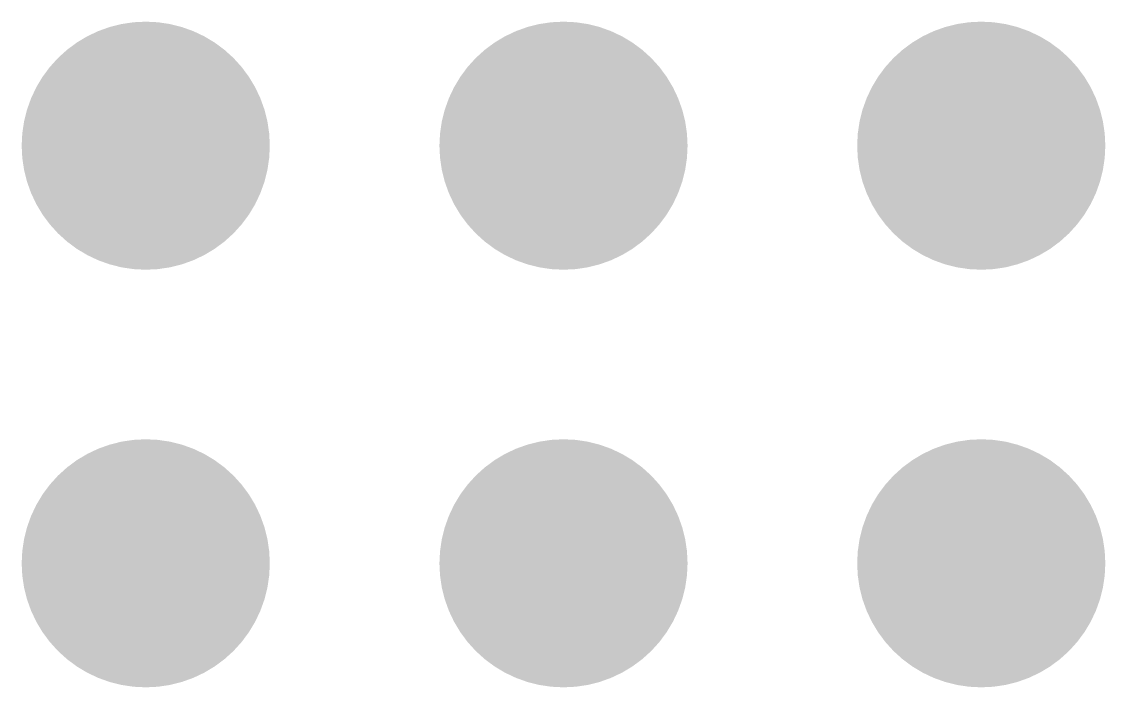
# Model space of a CAD drawing. Extents: x 295 to 953, y 10 to 290.
# Drawn here: x 579.35 to 585.93, y 125.46 to 129.51 of the extents above; entities that cross this region are included whole.
import ezdxf

# ---------------------------------------------------------------- set-up
doc = ezdxf.new("R2010")
doc.units = 0
doc.header["$LTSCALE"] = 5
doc.header["$MEASUREMENT"] = 0
doc.layers.get('0').update_dxf_attribs({"linetype": 'CONTINUOUS', "lineweight": 25})

msp = doc.modelspace()

# ---------------------------------------------------------------- linework, layer by layer
at = {"const_width": 0.7544}
for points in [[(579.7225, 128.7533, 1), (580.4769, 128.7533, 1)], [(582.2625, 128.7533, 1), (583.0169, 128.7533, 1)], [(584.8025, 128.7533, 1), (585.5569, 128.7533, 1)], [(579.7225, 126.2133, 1), (580.4769, 126.2133, 1)], [(582.2625, 126.2133, 1), (583.0169, 126.2133, 1)], [(584.8025, 126.2133, 1), (585.5569, 126.2133, 1)]]:
    msp.add_lwpolyline(points, format="xyb", close=True, dxfattribs=at)

doc.saveas('drawing.dxf')
